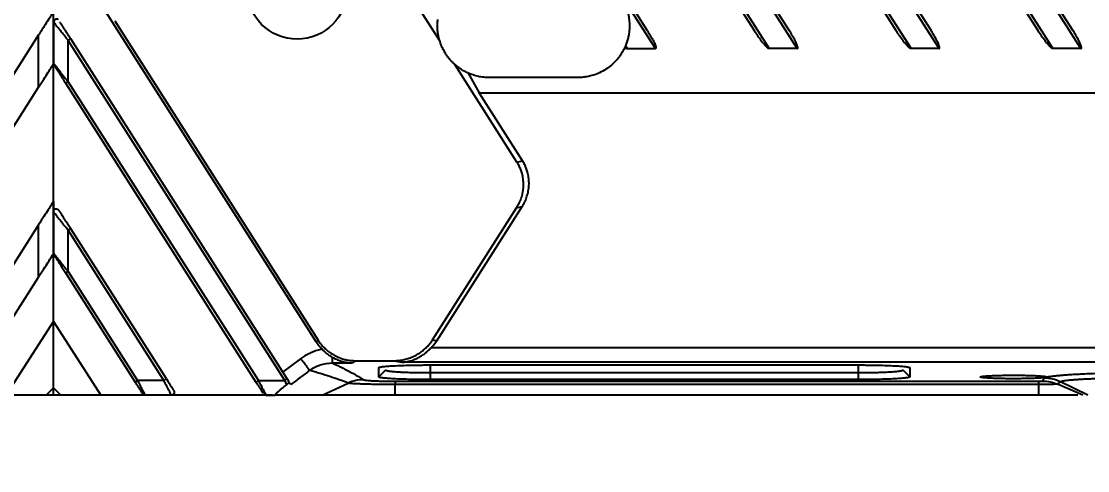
# Model space of a CAD drawing. Header units: millimetres. Extents: x 620 to 19791, y 2539 to 6969.
# Drawn here: x 8677.1 to 8749.3, y 3378.1 to 3408.5 of the extents above; entities that cross this region are included whole.
import ezdxf

# ---------------------------------------------------------------- set-up
doc = ezdxf.new("R2010")
doc.units = ezdxf.units.MM
doc.styles.get("Standard").update_dxf_attribs({"font": 'arial.ttf'})
doc.dimstyles.new('缩小5倍', dxfattribs={"dimtxt": 40, "dimasz": 20, "dimexe": 1, "dimexo": 0.2, "dimgap": 0, "dimtad": 1, "dimtoh": 1, "dimdec": 1, "dimzin": 9, "dimdsep": 46, "dimtxsty": 'Standard', "dimblk": '_FILLED', "dimcen": 0.2, "dimclrd": 256, "dimclre": 256, "dimclrt": 256, "dimadec": 1, "dimazin": 2, "dimtfac": 1, "dimtdec": 1, "dimtofl": 0, "dimtmove": 0, "dimatfit": 3, "dimldrblk": '_FILLED', "dimfxl": 1, "dimtolj": 1, "dimtzin": 0, "dimarcsym": 0})

# ---------------------------------------------------------------- blocks, each defined once
blk = doc.blocks.new('_FILLED')
at = {"color": 0, "linetype": 'ByBlock'}
blk.add_solid([(0, 0), (-1, 0.15), (-1, -0.15)], dxfattribs=at)
blk = doc.blocks.new('*D200')
at = {"lineweight": -2, "transparency": 16777216}
for p, q in [((8793.444, 3408.085), (8793.444, 3220.929)), ((8799.444, 3408.085), (8799.444, 3220.929)), ((8773.444, 3221.929), (8490.906, 3221.929)), ((8819.444, 3221.929), (8839.444, 3221.929))]:
    blk.add_line(p, q, dxfattribs=at)
at = {"layer": 'Defpoints', "color": 0, "transparency": 16777216}
for p in [(8793.444, 3408.285), (8799.444, 3408.285), (8799.444, 3221.929)]:
    blk.add_point(p, dxfattribs=at)
at = {"lineweight": -2, "transparency": 16777216, "xscale": 20, "yscale": 20, "zscale": 20}
blk.add_blockref('_FILLED', (8793.444, 3221.929), dxfattribs=at)
at = {"lineweight": -2, "transparency": 16777216, "xscale": 20, "yscale": 20, "zscale": 20, "rotation": 180}
blk.add_blockref('_FILLED', (8799.444, 3221.929), dxfattribs=at)
at = {"transparency": 16777216, "insert": (8622.175, 3247.822), "char_height": 40, "attachment_point": 5}
blk.add_mtext('\\A1;6mm [1/4"]', dxfattribs=at)
blk = doc.blocks.new('*D201')
at = {"lineweight": -2, "transparency": 16777216}
for p, q in [((8793.244, 3408.285), (8793.644, 3408.285)), ((8793.444, 3408.085), (8793.444, 3408.485)), ((8739.75, 3283.811), (8784.136, 3386.706)), ((8352.192, 3283.811), (8739.75, 3283.811))]:
    blk.add_line(p, q, dxfattribs=at)
at = {"layer": 'Defpoints', "color": 0, "transparency": 16777216}
for p in [(8793.444, 3408.285), (8792.057, 3405.071)]:
    blk.add_point(p, dxfattribs=at)
at = {"lineweight": -2, "transparency": 16777216, "xscale": 20, "yscale": 20, "zscale": 20, "rotation": 66.66636155327049}
blk.add_blockref('_FILLED', (8792.057, 3405.071), dxfattribs=at)
at = {"transparency": 16777216, "insert": (8545.971, 3309.705), "char_height": 40, "attachment_point": 5}
blk.add_mtext('\\A1;R3.5mm [R1/8"]', dxfattribs=at)
blk = doc.blocks.new('tgd')
at = {"color": 7, "linetype": 'Continuous', "lineweight": 25}
for p, q in [((18362.044, 4737.561), (18295.687, 4841.72)), ((18361.517, 4738.761), (18295.856, 4841.827)), ((18295.519, 4838.634), (18359.145, 4738.761)), ((18295.687, 4838.742), (18360.147, 4737.561)), ((18351.913, 4738.761), (18295.856, 4826.752)), ((18352.44, 4737.561), (18295.687, 4826.644)), ((18295.519, 4823.559), (18349.541, 4738.761)), ((18295.687, 4823.666), (18350.543, 4737.561)), ((18342.836, 4737.561), (18295.687, 4811.569)), ((18342.308, 4738.761), (18295.856, 4811.676)), ((18295.519, 4808.483), (18339.937, 4738.761)), ((18295.687, 4808.591), (18340.939, 4737.561)), ((18333.232, 4737.561), (18295.687, 4796.493)), ((18332.704, 4738.761), (18295.856, 4796.601)), ((18318.628, 4738.093), (18309.941, 4751.729)), ((18292.478, 4739.369), (18292.478, 4745.627)), ((18310.261, 4717.725), (18295.34, 4741.147)), ((18296.629, 4739.448), (18310.402, 4717.829)), ((18292.478, 4739.369), (18292.478, 4736.519)), ((18292.478, 4736.577), (18292.478, 4739.369)), ((18291.478, 4738.486), (18276.583, 4715.106)), ((18291.478, 4734.949), (18291.478, 4738.486)), ((18293.478, 4735.322), (18293.478, 4738.113)), ((18308.135, 4715.106), (18293.478, 4738.113)), ((18308.304, 4715.213), (18293.647, 4738.221)), ((18331.335, 4737.561), (18331.208, 4737.759)), ((18331.335, 4737.561), (18333.232, 4737.561)), ((18342.836, 4737.561), (18340.939, 4737.561)), ((18352.44, 4737.561), (18350.543, 4737.561)), ((18362.044, 4737.561), (18360.147, 4737.561)), ((18292.478, 4736.577), (18292.478, 4736.482)), ((18292.478, 4727.213), (18292.478, 4736.519)), ((18323.859, 4729.881), (18319.644, 4736.498)), ((18292.478, 4726.527), (18292.478, 4736.482)), ((18320.546, 4735.912), (18321.31, 4734.561)), ((18293.309, 4735.214), (18306.188, 4714.998)), ((18293.478, 4735.322), (18306.357, 4715.106)), ((18327.978, 4735.606), (18321.978, 4735.606)), ((18278.836, 4715.106), (18291.478, 4734.949)), ((18324.234, 4729.97), (18321.31, 4734.561)), ((18321.31, 4734.561), (18395.241, 4734.561)), ((18323.859, 4729.881), (18324.234, 4729.97)), ((18292.478, 4727.213), (18292.478, 4723.677)), ((18292.478, 4723.735), (18292.478, 4726.527)), ((18318.14, 4717.851), (18323.832, 4726.787)), ((18318.424, 4717.799), (18324.207, 4726.876)), ((18323.832, 4726.787), (18324.207, 4726.876)), ((18291.478, 4725.644), (18284.765, 4715.106)), ((18291.478, 4722.107), (18291.478, 4725.644)), ((18293.478, 4722.48), (18293.478, 4725.271)), ((18299.954, 4715.106), (18293.478, 4725.271)), ((18300.123, 4715.213), (18293.647, 4725.379)), ((18292.478, 4723.735), (18292.478, 4723.642)), ((18292.478, 4719.106), (18292.478, 4723.677)), ((18292.478, 4719.106), (18292.478, 4723.642)), ((18287.017, 4715.106), (18291.478, 4722.107)), ((18293.309, 4722.372), (18298.007, 4714.998)), ((18293.478, 4722.48), (18298.176, 4715.106)), ((18289.278, 4714.106), (18292.478, 4719.106)), ((18292.478, 4714.606), (18292.478, 4719.106)), ((18292.478, 4719.106), (18295.678, 4714.106)), ((18310.402, 4717.829), (18310.261, 4717.725)), ((18318.14, 4717.851), (18318.424, 4717.799)), ((18318.065, 4717.341), (18416.891, 4717.341)), ((18308.016, 4715.666), (18309.23, 4716.583)), ((18311.347, 4716.691), (18311.347, 4716.29)), ((18311.347, 4716.29), (18312.723, 4716.29)), ((18312.93, 4716.445), (18312.723, 4716.29)), ((18312.93, 4716.445), (18315.52, 4716.445)), ((18315.52, 4716.445), (18316.074, 4716.343)), ((18418.882, 4716.343), (18316.074, 4716.343)), ((18314.504, 4715.346), (18314.504, 4715.974)), ((18314.504, 4715.346), (18314.978, 4715.819)), ((18317.978, 4716.157), (18346.978, 4716.157)), ((18317.978, 4715.637), (18317.978, 4715.163)), ((18317.978, 4715.637), (18346.978, 4715.637)), ((18346.978, 4715.163), (18346.978, 4715.637)), ((18349.978, 4715.819), (18350.452, 4715.346)), ((18350.452, 4715.974), (18350.452, 4715.346)), ((18299.954, 4715.106), (18298.176, 4715.106)), ((18306.357, 4715.106), (18308.135, 4715.106)), ((18310.668, 4714.105), (18312.44, 4714.93)), ((18315.619, 4715.056), (18359.185, 4715.056)), ((18315.619, 4714.106), (18315.619, 4714.831)), ((18359.185, 4714.831), (18315.619, 4714.831)), ((18346.978, 4715.163), (18317.978, 4715.163)), ((18359.185, 4714.106), (18359.185, 4714.831)), ((18362.174, 4714.106), (18360.453, 4714.86)), ((18362.497, 4714.106), (18360.653, 4715.01)), ((18291.978, 4714.106), (18289.278, 4714.106)), ((18291.978, 4714.106), (18292.478, 4714.606)), ((18292.978, 4714.106), (18291.978, 4714.106)), ((18292.478, 4714.106), (18292.478, 4714.606)), ((18292.478, 4714.606), (18292.978, 4714.106)), ((18295.678, 4714.106), (18292.978, 4714.106)), ((18298.685, 4714.106), (18295.678, 4714.106)), ((18300.464, 4714.106), (18298.685, 4714.106)), ((18306.867, 4714.106), (18300.464, 4714.106)), ((18307.303, 4714.106), (18306.867, 4714.106)), ((18306.867, 4714.106), (18307.478, 4714.106)), ((18359.185, 4714.106), (18315.619, 4714.106))]:
    blk.add_line(p, q, dxfattribs=at)
at = {"color": 8, "linetype": 'Continuous', "lineweight": 25}
for p, q in [((18317.978, 4716.157), (18317.978, 4715.637)), ((18346.978, 4715.637), (18346.978, 4716.157))]:
    blk.add_line(p, q, dxfattribs=at)
at = {"color": 7, "linetype": 'Continuous', "lineweight": 25, "flags": 128}
blk.add_lwpolyline([(18306.188, 4714.998), (18306.192, 4715), (18306.201, 4715.006), (18306.217, 4715.016), (18306.238, 4715.03), (18306.263, 4715.046), (18306.292, 4715.065), (18306.324, 4715.085), (18306.357, 4715.106)], dxfattribs=at)
at = {"color": 7, "linetype": 'Continuous', "lineweight": 25}
blk.add_circle((18308.978, 4741.606), 3.4, dxfattribs=at)
for points, knots in [([(18328.122, 4742.603), (18328.178, 4742.6), (18328.288, 4742.594), (18328.453, 4742.575), (18328.617, 4742.548), (18328.779, 4742.514), (18329.024, 4742.45), (18329.346, 4742.337), (18329.729, 4742.146), (18330.086, 4741.911), (18330.513, 4741.546), (18330.958, 4741.004), (18331.261, 4740.372), (18331.411, 4739.831), (18331.474, 4739.408), (18331.485, 4738.98), (18331.448, 4738.604), (18331.384, 4738.283), (18331.309, 4738.016), (18331.242, 4737.845), (18331.208, 4737.759)], [0, 0, 0, 0, 0.024697, 0.049317, 0.073915, 0.098547, 0.123269, 0.186668, 0.250144, 0.313543, 0.377019, 0.50001, 0.623, 0.6864, 0.749876, 0.813275, 0.876751, 0.91786, 0.958857, 1, 1, 1, 1]), ([(18292.478, 4740.055), (18292.475, 4740.05), (18292.468, 4740.04), (18292.416, 4739.958), (18292.335, 4739.83), (18292.172, 4739.575), (18291.883, 4739.121), (18291.624, 4738.715), (18291.478, 4738.486)], [0, 0, 0, 0, 0.07756, 0.161491, 0.258163, 0.371519, 0.644888, 1, 1, 1, 1]), ([(18292.815, 4739.515), (18292.801, 4739.526), (18292.771, 4739.55), (18292.715, 4739.567), (18292.654, 4739.563), (18292.595, 4739.536), (18292.549, 4739.489), (18292.52, 4739.431), (18292.508, 4739.371), (18292.511, 4739.332), (18292.512, 4739.313)], [0, 0, 0, 0, 0.113498, 0.239843, 0.375609, 0.515078, 0.651642, 0.779721, 0.896108, 1, 1, 1, 1]), ([(18318.628, 4738.093), (18318.616, 4738.133), (18318.592, 4738.213), (18318.563, 4738.331), (18318.537, 4738.446), (18318.516, 4738.561), (18318.499, 4738.673), (18318.486, 4738.784), (18318.476, 4738.913), (18318.471, 4739.061), (18318.475, 4739.219), (18318.486, 4739.375), (18318.497, 4739.473), (18318.503, 4739.526)], [0, 0, 0, 0, 0.066871, 0.134848, 0.204113, 0.274835, 0.347175, 0.421284, 0.497299, 0.617084, 0.746878, 0.865097, 1, 1, 1, 1]), ([(18292.514, 4739.323), (18292.506, 4739.334), (18292.483, 4739.363), (18292.48, 4739.367), (18292.478, 4739.369)], [0, 0, 0, 0, 0.360412, 1, 1, 1, 1]), ([(18293.647, 4738.221), (18293.623, 4738.259), (18293.568, 4738.344), (18293.464, 4738.508), (18293.343, 4738.697), (18293.215, 4738.898), (18293.103, 4739.074), (18293.019, 4739.206), (18292.96, 4739.298), (18292.934, 4739.34), (18292.921, 4739.36)], [0, 0, 0, 0, 0.091784, 0.208092, 0.39655, 0.55551, 0.713249, 0.854262, 0.929527, 1, 1, 1, 1]), ([(18332.704, 4738.761), (18332.766, 4738.661), (18332.884, 4738.474), (18333.036, 4738.202), (18333.145, 4737.984), (18333.211, 4737.83), (18333.243, 4737.738), (18333.26, 4737.677), (18333.268, 4737.633), (18333.27, 4737.603), (18333.259, 4737.575), (18333.241, 4737.566), (18333.232, 4737.561)], [0, 0, 0, 0, 0.258977, 0.489349, 0.691586, 0.797669, 0.859903, 0.909228, 0.938185, 0.957384, 0.976972, 1, 1, 1, 1]), ([(18340.939, 4737.561), (18340.929, 4737.561), (18340.908, 4737.563), (18340.878, 4737.574), (18340.85, 4737.591), (18340.819, 4737.62), (18340.775, 4737.666), (18340.717, 4737.726), (18340.632, 4737.81), (18340.526, 4737.933), (18340.361, 4738.145), (18340.158, 4738.423), (18340.01, 4738.65), (18339.937, 4738.761)], [0, 0, 0, 0, 0.018945, 0.038329, 0.0591, 0.081785, 0.118769, 0.178836, 0.238803, 0.346775, 0.486397, 0.748249, 1, 1, 1, 1]), ([(18342.836, 4737.561), (18342.844, 4737.565), (18342.858, 4737.573), (18342.872, 4737.593), (18342.873, 4737.618), (18342.869, 4737.653), (18342.858, 4737.701), (18342.827, 4737.802), (18342.745, 4737.998), (18342.62, 4738.237), (18342.466, 4738.509), (18342.366, 4738.668), (18342.308, 4738.761)], [0, 0, 0, 0, 0.019676, 0.036058, 0.051366, 0.073864, 0.114112, 0.160554, 0.308553, 0.584137, 0.758673, 1, 1, 1, 1]), ([(18350.543, 4737.561), (18350.533, 4737.561), (18350.512, 4737.563), (18350.483, 4737.574), (18350.454, 4737.591), (18350.423, 4737.62), (18350.38, 4737.666), (18350.322, 4737.726), (18350.236, 4737.81), (18350.13, 4737.933), (18349.965, 4738.145), (18349.762, 4738.423), (18349.614, 4738.65), (18349.541, 4738.761)], [0, 0, 0, 0, 0.018945, 0.038329, 0.0591, 0.081785, 0.118769, 0.178836, 0.238803, 0.346775, 0.486398, 0.748249, 1, 1, 1, 1]), ([(18352.44, 4737.561), (18352.448, 4737.565), (18352.463, 4737.573), (18352.476, 4737.593), (18352.477, 4737.618), (18352.473, 4737.653), (18352.462, 4737.701), (18352.431, 4737.802), (18352.349, 4737.998), (18352.225, 4738.237), (18352.07, 4738.509), (18351.97, 4738.668), (18351.913, 4738.761)], [0, 0, 0, 0, 0.019676, 0.036058, 0.051366, 0.073864, 0.114112, 0.160554, 0.308553, 0.584137, 0.758673, 1, 1, 1, 1]), ([(18360.147, 4737.561), (18360.137, 4737.561), (18360.116, 4737.563), (18360.087, 4737.574), (18360.058, 4737.591), (18360.027, 4737.62), (18359.984, 4737.666), (18359.926, 4737.726), (18359.84, 4737.81), (18359.734, 4737.933), (18359.569, 4738.145), (18359.366, 4738.423), (18359.218, 4738.65), (18359.145, 4738.761)], [0, 0, 0, 0, 0.018945, 0.038329, 0.0591, 0.081785, 0.118769, 0.178836, 0.238803, 0.346775, 0.486398, 0.748249, 1, 1, 1, 1]), ([(18362.044, 4737.561), (18362.052, 4737.565), (18362.067, 4737.573), (18362.08, 4737.593), (18362.081, 4737.618), (18362.077, 4737.653), (18362.066, 4737.701), (18362.035, 4737.802), (18361.953, 4737.998), (18361.829, 4738.237), (18361.674, 4738.509), (18361.574, 4738.668), (18361.517, 4738.761)], [0, 0, 0, 0, 0.019676, 0.036058, 0.051366, 0.073864, 0.114112, 0.160554, 0.308553, 0.584137, 0.758673, 1, 1, 1, 1]), ([(18293.478, 4738.113), (18293.527, 4738.145), (18293.578, 4738.177), (18293.637, 4738.215), (18293.647, 4738.221), (18293.647, 4738.221)], [0, 0, 0, 0, 0.5, 0.5, 1, 1, 1, 1]), ([(18319.644, 4736.498), (18319.597, 4736.541), (18319.503, 4736.628), (18319.372, 4736.767), (18319.248, 4736.913), (18319.132, 4737.065), (18319.001, 4737.259), (18318.863, 4737.5), (18318.728, 4737.789), (18318.661, 4737.991), (18318.628, 4738.093)], [0, 0, 0, 0, 0.1002664, 0.2001041, 0.2998137, 0.3996969, 0.5000539, 0.6668727, 0.8330553, 1, 1, 1, 1]), ([(18331.169, 4737.667), (18331.144, 4737.613), (18331.093, 4737.506), (18331.009, 4737.351), (18330.919, 4737.202), (18330.823, 4737.058), (18330.72, 4736.921), (18330.546, 4736.713), (18330.276, 4736.448), (18329.887, 4736.16), (18329.465, 4735.922), (18329.059, 4735.763), (18328.681, 4735.668), (18328.334, 4735.615), (18328.098, 4735.609), (18327.978, 4735.606)], [0, 0, 0, 0, 0.044819, 0.088986, 0.132601, 0.175772, 0.218606, 0.261217, 0.37899, 0.500399, 0.621763, 0.739274, 0.824536, 0.911143, 1, 1, 1, 1]), ([(18331.208, 4737.759), (18331.201, 4737.742), (18331.188, 4737.71), (18331.175, 4737.681), (18331.169, 4737.667)], [0, 0, 0, 0, 0.549486, 1, 1, 1, 1]), ([(18331.169, 4737.667), (18331.181, 4737.655), (18331.201, 4737.636), (18331.226, 4737.613), (18331.252, 4737.59), (18331.287, 4737.567), (18331.319, 4737.563), (18331.335, 4737.561)], [0, 0, 0, 0, 0.259861, 0.403083, 0.515498, 0.776513, 1, 1, 1, 1]), ([(18291.478, 4734.949), (18291.596, 4735.135), (18291.815, 4735.481), (18292.116, 4735.954), (18292.328, 4736.276), (18292.429, 4736.455), (18292.471, 4736.512), (18292.476, 4736.517), (18292.478, 4736.519)], [0, 0, 0, 0, 0.286641, 0.534247, 0.75949, 0.869906, 0.932849, 1, 1, 1, 1]), ([(18292.478, 4736.577), (18292.478, 4736.577), (18292.479, 4736.576), (18292.486, 4736.567), (18292.498, 4736.552), (18292.514, 4736.532), (18292.547, 4736.491), (18292.611, 4736.41), (18292.722, 4736.271), (18292.865, 4736.091), (18293.032, 4735.882), (18293.239, 4735.62), (18293.389, 4735.432), (18293.478, 4735.322)], [0, 0, 0, 0, 0.032526, 0.065417, 0.0989, 0.133188, 0.168481, 0.267866, 0.380644, 0.50535, 0.652148, 0.794989, 1, 1, 1, 1]), ([(18292.5, 4736.486), (18292.503, 4736.481), (18292.509, 4736.47), (18292.532, 4736.434), (18292.578, 4736.362), (18292.654, 4736.243), (18292.749, 4736.094), (18292.86, 4735.919), (18292.992, 4735.713), (18293.117, 4735.516), (18293.226, 4735.345), (18293.284, 4735.254), (18293.309, 4735.214)], [0, 0, 0, 0, 0.047236, 0.101506, 0.199146, 0.303213, 0.408483, 0.538646, 0.668886, 0.82482, 0.922289, 1, 1, 1, 1]), ([(18320.546, 4735.912), (18320.495, 4735.936), (18320.398, 4735.98), (18320.254, 4736.057), (18320.109, 4736.142), (18319.959, 4736.243), (18319.802, 4736.361), (18319.696, 4736.453), (18319.644, 4736.498)], [0, 0, 0, 0, 0.182504, 0.34954, 0.501488, 0.674858, 0.840615, 1, 1, 1, 1]), ([(18321.978, 4735.606), (18321.916, 4735.607), (18321.792, 4735.608), (18321.608, 4735.623), (18321.425, 4735.647), (18321.245, 4735.681), (18321.067, 4735.724), (18320.891, 4735.777), (18320.716, 4735.839), (18320.603, 4735.888), (18320.546, 4735.912)], [0, 0, 0, 0, 0.126131, 0.251221, 0.375624, 0.499702, 0.623817, 0.748333, 0.87361, 1, 1, 1, 1]), ([(18293.478, 4735.322), (18293.438, 4735.296), (18293.392, 4735.267), (18293.326, 4735.225), (18293.309, 4735.214), (18293.309, 4735.214)], [0, 0, 0, 0, 0.5, 0.5, 1, 1, 1, 1]), ([(18323.832, 4726.787), (18323.865, 4726.84), (18323.93, 4726.946), (18324.015, 4727.11), (18324.089, 4727.276), (18324.153, 4727.446), (18324.205, 4727.618), (18324.246, 4727.793), (18324.276, 4727.971), (18324.295, 4728.151), (18324.306, 4728.404), (18324.289, 4728.727), (18324.222, 4729.074), (18324.123, 4729.374), (18324.008, 4729.634), (18323.909, 4729.798), (18323.859, 4729.881)], [0, 0, 0, 0, 0.05735, 0.113786, 0.169511, 0.224733, 0.279668, 0.334535, 0.389555, 0.444944, 0.500917, 0.622068, 0.739873, 0.824884, 0.911299, 1, 1, 1, 1]), ([(18324.207, 4726.876), (18324.238, 4726.927), (18324.3, 4727.028), (18324.381, 4727.184), (18324.451, 4727.339), (18324.511, 4727.494), (18324.585, 4727.722), (18324.653, 4728.031), (18324.675, 4728.304), (18324.677, 4728.575), (18324.658, 4728.842), (18324.588, 4729.181), (18324.491, 4729.473), (18324.379, 4729.727), (18324.283, 4729.888), (18324.234, 4729.97)], [0, 0, 0, 0, 0.055047, 0.108676, 0.1609, 0.211732, 0.261187, 0.380805, 0.50091, 0.511516, 0.63026, 0.745367, 0.828013, 0.912856, 1, 1, 1, 1]), ([(18292.478, 4727.213), (18292.476, 4727.211), (18292.471, 4727.206), (18292.429, 4727.149), (18292.328, 4726.97), (18292.116, 4726.648), (18291.815, 4726.175), (18291.596, 4725.829), (18291.478, 4725.644)], [0, 0, 0, 0, 0.067143, 0.130097, 0.240509, 0.465752, 0.713364, 1, 1, 1, 1]), ([(18292.478, 4726.527), (18292.478, 4726.559), (18292.486, 4726.597), (18292.532, 4726.671), (18292.572, 4726.704), (18292.667, 4726.733), (18292.719, 4726.728), (18292.799, 4726.693), (18292.827, 4726.665), (18292.845, 4726.638)], [0, 0, 0, 0, 0.25, 0.25, 0.5, 0.5, 0.75, 0.75, 1, 1, 1, 1]), ([(18293.478, 4725.271), (18293.445, 4725.312), (18293.383, 4725.391), (18293.294, 4725.502), (18293.215, 4725.601), (18293.145, 4725.688), (18293.085, 4725.764), (18292.988, 4725.887), (18292.862, 4726.045), (18292.719, 4726.224), (18292.609, 4726.362), (18292.54, 4726.45), (18292.501, 4726.498), (18292.482, 4726.523), (18292.479, 4726.526), (18292.478, 4726.527)], [0, 0, 0, 0, 0.075863, 0.144748, 0.206658, 0.261596, 0.309565, 0.350571, 0.497667, 0.622606, 0.734593, 0.833402, 0.89095, 0.946161, 1, 1, 1, 1]), ([(18293.647, 4725.379), (18293.623, 4725.417), (18293.568, 4725.503), (18293.464, 4725.666), (18293.343, 4725.855), (18293.215, 4726.056), (18293.103, 4726.232), (18293.003, 4726.389), (18292.932, 4726.501), (18292.891, 4726.565), (18292.865, 4726.606), (18292.849, 4726.631), (18292.846, 4726.636), (18292.845, 4726.638)], [0, 0, 0, 0, 0.073379, 0.166317, 0.31685, 0.443714, 0.569603, 0.682086, 0.79821, 0.857293, 0.883075, 0.958824, 1, 1, 1, 1]), ([(18293.647, 4725.379), (18293.647, 4725.379), (18293.637, 4725.373), (18293.578, 4725.335), (18293.527, 4725.303), (18293.478, 4725.271)], [0, 0, 0, 0, 0.5, 0.5, 1, 1, 1, 1]), ([(18291.478, 4722.107), (18291.596, 4722.293), (18291.815, 4722.639), (18292.116, 4723.112), (18292.328, 4723.434), (18292.429, 4723.613), (18292.471, 4723.67), (18292.476, 4723.675), (18292.478, 4723.677)], [0, 0, 0, 0, 0.286637, 0.534245, 0.759489, 0.869905, 0.932849, 1, 1, 1, 1]), ([(18292.478, 4723.735), (18292.478, 4723.735), (18292.479, 4723.734), (18292.486, 4723.725), (18292.498, 4723.71), (18292.514, 4723.69), (18292.547, 4723.649), (18292.611, 4723.568), (18292.722, 4723.429), (18292.865, 4723.249), (18293.032, 4723.04), (18293.239, 4722.778), (18293.389, 4722.59), (18293.478, 4722.48)], [0, 0, 0, 0, 0.032526, 0.065417, 0.0989, 0.133188, 0.168481, 0.267866, 0.380644, 0.50535, 0.652148, 0.794989, 1, 1, 1, 1]), ([(18292.499, 4723.645), (18292.502, 4723.64), (18292.509, 4723.629), (18292.532, 4723.592), (18292.578, 4723.521), (18292.653, 4723.402), (18292.748, 4723.253), (18292.859, 4723.079), (18292.991, 4722.872), (18293.116, 4722.675), (18293.226, 4722.504), (18293.284, 4722.413), (18293.309, 4722.372)], [0, 0, 0, 0, 0.048093, 0.101014, 0.198434, 0.302298, 0.407371, 0.537427, 0.66787, 0.824205, 0.922051, 1, 1, 1, 1]), ([(18293.478, 4722.48), (18293.438, 4722.454), (18293.392, 4722.425), (18293.326, 4722.383), (18293.309, 4722.372), (18293.309, 4722.372)], [0, 0, 0, 0, 0.5, 0.5, 1, 1, 1, 1]), ([(18310.663, 4717.222), (18310.626, 4717.261), (18310.551, 4717.338), (18310.448, 4717.462), (18310.35, 4717.59), (18310.291, 4717.68), (18310.261, 4717.725)], [0, 0, 0, 0, 0.250372, 0.500009, 0.749641, 1, 1, 1, 1]), ([(18310.402, 4717.829), (18310.433, 4717.782), (18310.495, 4717.689), (18310.596, 4717.556), (18310.704, 4717.429), (18310.818, 4717.31), (18310.939, 4717.197), (18311.066, 4717.091), (18311.2, 4716.991), (18311.341, 4716.899), (18311.526, 4716.791), (18311.758, 4716.678), (18312.04, 4716.573), (18312.33, 4716.499), (18312.628, 4716.453), (18312.829, 4716.448), (18312.93, 4716.445)], [0, 0, 0, 0, 0.056143, 0.111718, 0.166898, 0.221857, 0.276775, 0.33183, 0.387197, 0.443052, 0.499563, 0.600815, 0.70046, 0.799517, 0.899022, 1, 1, 1, 1]), ([(18315.52, 4716.445), (18315.579, 4716.446), (18315.697, 4716.447), (18315.873, 4716.462), (18316.046, 4716.485), (18316.216, 4716.518), (18316.384, 4716.561), (18316.55, 4716.613), (18316.713, 4716.674), (18316.874, 4716.744), (18317.071, 4716.844), (18317.298, 4716.981), (18317.544, 4717.165), (18317.767, 4717.372), (18317.969, 4717.599), (18318.083, 4717.767), (18318.14, 4717.851)], [0, 0, 0, 0, 0.057364, 0.114084, 0.170327, 0.226264, 0.282072, 0.337925, 0.394, 0.450471, 0.507507, 0.6081, 0.706617, 0.804074, 0.901518, 1, 1, 1, 1]), ([(18318.065, 4717.341), (18318.098, 4717.377), (18318.165, 4717.449), (18318.258, 4717.562), (18318.345, 4717.678), (18318.398, 4717.759), (18318.424, 4717.799)], [0, 0, 0, 0, 0.2536531, 0.5048461, 0.7536159, 1, 1, 1, 1]), ([(18310.663, 4717.222), (18310.603, 4717.209), (18310.483, 4717.184), (18310.308, 4717.134), (18310.137, 4717.077), (18309.971, 4717.012), (18309.811, 4716.939), (18309.656, 4716.859), (18309.508, 4716.773), (18309.366, 4716.682), (18309.275, 4716.616), (18309.23, 4716.583)], [0, 0, 0, 0, 0.116703, 0.232009, 0.345917, 0.458428, 0.569541, 0.679252, 0.787567, 0.894491, 1, 1, 1, 1]), ([(18311.347, 4716.691), (18311.297, 4716.721), (18311.199, 4716.78), (18311.056, 4716.879), (18310.919, 4716.987), (18310.787, 4717.101), (18310.704, 4717.182), (18310.663, 4717.222)], [0, 0, 0, 0, 0.206303, 0.410066, 0.61098, 0.808113, 1, 1, 1, 1]), ([(18316.074, 4716.343), (18316.124, 4716.345), (18316.219, 4716.35), (18316.356, 4716.369), (18316.479, 4716.391), (18316.588, 4716.417), (18316.746, 4716.462), (18316.943, 4716.534), (18317.182, 4716.649), (18317.404, 4716.781), (18317.606, 4716.924), (18317.78, 4717.067), (18317.928, 4717.203), (18318.02, 4717.296), (18318.065, 4717.341)], [0, 0, 0, 0, 0.071701, 0.136956, 0.195766, 0.248132, 0.294057, 0.425057, 0.534613, 0.647549, 0.757777, 0.843454, 0.924049, 1, 1, 1, 1]), ([(18309.83, 4715.791), (18309.828, 4715.794), (18309.822, 4715.801), (18309.805, 4715.822), (18309.78, 4715.855), (18309.742, 4715.904), (18309.691, 4715.972), (18309.594, 4716.1), (18309.456, 4716.283), (18309.315, 4716.471), (18309.248, 4716.559), (18309.23, 4716.583)], [0, 0, 0, 0, 0.056365, 0.123193, 0.200682, 0.289076, 0.388554, 0.499078, 0.770493, 0.937622, 1, 1, 1, 1]), ([(18309.831, 4715.79), (18310.047, 4715.952), (18310.29, 4716.079), (18310.805, 4716.248), (18311.076, 4716.291), (18311.347, 4716.29)], [0, 0, 0, 0, 0.5, 0.5, 1, 1, 1, 1]), ([(18311.347, 4716.691), (18311.384, 4716.67), (18311.461, 4716.627), (18311.58, 4716.567), (18311.707, 4716.511), (18311.842, 4716.459), (18312.036, 4716.394), (18312.33, 4716.32), (18312.578, 4716.301), (18312.723, 4716.29)], [0, 0, 0, 0, 0.084262, 0.173181, 0.266811, 0.365196, 0.468375, 0.691194, 1, 1, 1, 1]), ([(18311.347, 4716.29), (18311.45, 4716.242), (18311.656, 4716.146), (18311.951, 4716.003), (18312.233, 4715.862), (18312.544, 4715.702), (18312.87, 4715.526), (18313.197, 4715.339), (18313.386, 4715.218), (18313.477, 4715.161)], [0, 0, 0, 0, 0.128858, 0.255663, 0.380416, 0.503118, 0.681216, 0.846841, 1, 1, 1, 1]), ([(18309.83, 4715.792), (18309.618, 4715.632), (18309.192, 4715.311), (18308.766, 4714.988), (18308.551, 4714.825)], [0, 0, 0, 0, 0.495622, 1, 1, 1, 1]), ([(18312.44, 4714.93), (18312.385, 4714.951), (18312.257, 4715), (18312.028, 4715.083), (18311.742, 4715.184), (18311.457, 4715.281), (18311.054, 4715.415), (18310.534, 4715.583), (18310.065, 4715.722), (18309.83, 4715.792)], [0, 0, 0, 0, 0.070655, 0.165678, 0.285641, 0.417222, 0.499934, 0.748277, 1, 1, 1, 1]), ([(18314.504, 4715.974), (18314.505, 4715.978), (18314.507, 4715.984), (18314.523, 4715.994), (18314.55, 4716.004), (18314.587, 4716.014), (18314.635, 4716.024), (18314.693, 4716.034), (18314.821, 4716.051), (18315.065, 4716.076), (18315.504, 4716.104), (18316.041, 4716.127), (18316.552, 4716.141), (18316.983, 4716.149), (18317.31, 4716.153), (18317.642, 4716.156), (18317.866, 4716.156), (18317.978, 4716.157)], [0, 0, 0, 0, 0.035358, 0.070497, 0.105527, 0.140556, 0.175695, 0.211051, 0.246733, 0.374241, 0.500007, 0.625685, 0.753274, 0.815426, 0.876875, 0.938204, 1, 1, 1, 1]), ([(18314.978, 4715.819), (18314.979, 4715.816), (18314.981, 4715.809), (18314.997, 4715.798), (18315.021, 4715.787), (18315.071, 4715.772), (18315.149, 4715.755), (18315.27, 4715.737), (18315.403, 4715.723), (18315.576, 4715.709), (18315.779, 4715.693), (18316.069, 4715.676), (18316.468, 4715.662), (18316.885, 4715.647), (18317.233, 4715.639), (18317.484, 4715.637), (18317.734, 4715.636), (18317.897, 4715.637), (18317.978, 4715.637)], [0, 0, 0, 0, 0.035999, 0.072455, 0.109378, 0.146773, 0.230252, 0.280754, 0.345292, 0.409719, 0.477183, 0.548452, 0.664975, 0.785095, 0.840171, 0.896586, 0.948313, 1, 1, 1, 1]), ([(18346.978, 4716.157), (18347.042, 4716.156), (18347.17, 4716.156), (18347.361, 4716.155), (18347.551, 4716.154), (18347.739, 4716.152), (18347.925, 4716.15), (18348.109, 4716.147), (18348.446, 4716.14), (18348.915, 4716.127), (18349.451, 4716.104), (18349.89, 4716.076), (18350.157, 4716.049), (18350.311, 4716.026), (18350.392, 4716.009), (18350.443, 4715.992), (18350.449, 4715.98), (18350.452, 4715.974)], [0, 0, 0, 0, 0.035366, 0.070511, 0.105545, 0.140577, 0.175717, 0.211074, 0.246755, 0.374228, 0.499996, 0.625662, 0.753272, 0.815458, 0.876918, 0.938235, 1, 1, 1, 1]), ([(18346.978, 4715.637), (18347.021, 4715.637), (18347.144, 4715.637), (18347.337, 4715.636), (18347.543, 4715.637), (18347.804, 4715.64), (18348.127, 4715.649), (18348.564, 4715.665), (18348.926, 4715.678), (18349.201, 4715.695), (18349.414, 4715.712), (18349.586, 4715.726), (18349.72, 4715.742), (18349.833, 4715.76), (18349.923, 4715.781), (18349.971, 4715.802), (18349.976, 4715.814), (18349.978, 4715.819)], [0, 0, 0, 0, 0.027422, 0.078339, 0.122787, 0.160509, 0.248307, 0.339754, 0.470465, 0.53047, 0.58788, 0.684362, 0.731963, 0.781703, 0.877339, 0.950087, 1, 1, 1, 1]), ([(18359.729, 4715.344), (18359.754, 4715.349), (18359.804, 4715.358), (18359.89, 4715.373), (18359.985, 4715.387), (18360.088, 4715.401), (18360.2, 4715.415), (18360.321, 4715.429), (18360.45, 4715.442), (18360.588, 4715.455), (18360.735, 4715.468), (18360.969, 4715.487), (18361.308, 4715.511), (18361.783, 4715.539), (18362.303, 4715.565), (18362.867, 4715.588), (18363.472, 4715.608), (18364.108, 4715.625), (18364.765, 4715.639), (18365.427, 4715.65), (18366.096, 4715.659), (18366.785, 4715.663), (18367.509, 4715.664), (18368.266, 4715.662), (18369.021, 4715.656), (18369.738, 4715.648), (18370.41, 4715.636), (18371.048, 4715.62), (18371.669, 4715.602), (18372.455, 4715.573), (18373.17, 4715.541), (18373.768, 4715.504), (18374.295, 4715.464), (18374.728, 4715.42), (18375.06, 4715.373), (18375.224, 4715.341), (18375.321, 4715.314), (18375.377, 4715.29), (18375.392, 4715.274), (18375.4, 4715.266)], [0, 0, 0, 0, 0.01287, 0.025647, 0.038346, 0.05098, 0.063564, 0.076115, 0.088646, 0.101172, 0.11371, 0.126274, 0.157703, 0.188933, 0.220406, 0.251717, 0.282921, 0.314931, 0.345821, 0.37648, 0.406536, 0.43606, 0.467842, 0.501769, 0.535911, 0.568029, 0.598459, 0.629182, 0.660396, 0.692874, 0.755145, 0.784422, 0.814285, 0.876914, 0.908698, 0.939345, 0.95926, 0.979454, 1, 1, 1, 1]), ([(18298.007, 4714.998), (18298.007, 4714.998), (18298.023, 4715.009), (18298.089, 4715.051), (18298.136, 4715.08), (18298.176, 4715.106)], [0, 0, 0, 0, 0.5, 0.5, 1, 1, 1, 1]), ([(18298.007, 4714.998), (18298.025, 4714.97), (18298.064, 4714.91), (18298.137, 4714.794), (18298.214, 4714.673), (18298.305, 4714.531), (18298.384, 4714.407), (18298.449, 4714.305), (18298.475, 4714.264), (18298.486, 4714.247)], [0, 0, 0, 0, 0.090999, 0.198333, 0.379255, 0.495579, 0.710073, 0.872566, 1, 1, 1, 1]), ([(18299.954, 4715.106), (18299.999, 4715.134), (18300.048, 4715.165), (18300.11, 4715.205), (18300.123, 4715.213), (18300.123, 4715.213)], [0, 0, 0, 0, 0.5, 0.5, 1, 1, 1, 1]), ([(18300.464, 4714.106), (18300.464, 4714.106), (18300.463, 4714.108), (18300.458, 4714.117), (18300.45, 4714.133), (18300.439, 4714.155), (18300.419, 4714.195), (18300.38, 4714.271), (18300.317, 4714.393), (18300.239, 4714.545), (18300.157, 4714.709), (18300.059, 4714.898), (18299.993, 4715.029), (18299.954, 4715.106)], [0, 0, 0, 0, 0.04732, 0.094848, 0.142655, 0.190814, 0.239396, 0.356488, 0.482454, 0.602276, 0.736363, 0.846018, 1, 1, 1, 1]), ([(18300.123, 4715.213), (18300.247, 4715.018), (18300.373, 4714.821), (18300.518, 4714.592), (18300.56, 4714.528), (18300.617, 4714.438), (18300.633, 4714.413), (18300.633, 4714.413)], [0, 0, 0, 0, 0.5, 0.5, 0.75, 0.75, 1, 1, 1, 1]), ([(18306.188, 4714.998), (18306.206, 4714.97), (18306.245, 4714.91), (18306.318, 4714.794), (18306.395, 4714.673), (18306.486, 4714.531), (18306.565, 4714.407), (18306.63, 4714.305), (18306.656, 4714.264), (18306.667, 4714.247)], [0, 0, 0, 0, 0.091004, 0.19834, 0.379266, 0.495576, 0.710081, 0.872537, 1, 1, 1, 1]), ([(18308.273, 4714.836), (18308.238, 4714.808), (18308.169, 4714.751), (18308.069, 4714.669), (18307.974, 4714.59), (18307.862, 4714.495), (18307.74, 4714.389), (18307.624, 4714.284), (18307.54, 4714.202), (18307.488, 4714.146), (18307.464, 4714.112), (18307.473, 4714.108), (18307.477, 4714.106)], [0, 0, 0, 0, 0.086938, 0.171387, 0.253711, 0.334317, 0.473798, 0.602436, 0.712676, 0.815733, 0.907621, 1, 1, 1, 1]), ([(18308.304, 4715.213), (18308.304, 4715.213), (18308.286, 4715.202), (18308.223, 4715.162), (18308.18, 4715.134), (18308.135, 4715.106)], [0, 0, 0, 0, 0.5, 0.5, 1, 1, 1, 1]), ([(18308.416, 4714.94), (18308.408, 4714.935), (18308.391, 4714.925), (18308.358, 4714.902), (18308.318, 4714.872), (18308.288, 4714.848), (18308.273, 4714.836)], [0, 0, 0, 0, 0.212889, 0.419134, 0.707392, 1, 1, 1, 1]), ([(18308.465, 4714.961), (18308.464, 4714.962), (18308.461, 4714.963), (18308.451, 4714.96), (18308.437, 4714.953), (18308.423, 4714.944), (18308.416, 4714.94)], [0, 0, 0, 0, 0.259666, 0.507008, 0.750761, 1, 1, 1, 1]), ([(18308.551, 4714.825), (18308.537, 4714.848), (18308.508, 4714.893), (18308.479, 4714.938), (18308.465, 4714.961)], [0, 0, 0, 0, 0.507734, 1, 1, 1, 1]), ([(18315.619, 4714.831), (18315.566, 4714.831), (18315.459, 4714.831), (18315.299, 4714.831), (18315.139, 4714.832), (18314.966, 4714.834), (18314.725, 4714.835), (18314.455, 4714.837), (18314.175, 4714.841), (18313.849, 4714.849), (18313.582, 4714.858), (18313.295, 4714.866), (18313.103, 4714.873), (18312.91, 4714.881), (18312.768, 4714.891), (18312.648, 4714.9), (18312.552, 4714.91), (18312.48, 4714.92), (18312.453, 4714.927), (18312.44, 4714.93)], [0, 0, 0, 0, 0.034268, 0.068586, 0.10292, 0.137247, 0.18153, 0.261658, 0.319354, 0.377825, 0.502385, 0.535146, 0.629517, 0.687222, 0.750623, 0.812873, 0.875229, 0.937658, 1, 1, 1, 1]), ([(18313.477, 4715.161), (18313.481, 4715.158), (18313.489, 4715.154), (18313.511, 4715.147), (18313.54, 4715.14), (18313.578, 4715.133), (18313.623, 4715.127), (18313.712, 4715.116), (18313.872, 4715.102), (18314.14, 4715.086), (18314.459, 4715.073), (18314.782, 4715.064), (18315.081, 4715.059), (18315.347, 4715.056), (18315.528, 4715.056), (18315.619, 4715.056)], [0, 0, 0, 0, 0.041611, 0.082919, 0.124081, 0.165256, 0.206603, 0.24828, 0.373051, 0.497858, 0.623189, 0.748553, 0.832218, 0.915583, 1, 1, 1, 1]), ([(18317.978, 4715.163), (18317.914, 4715.164), (18317.785, 4715.164), (18317.594, 4715.165), (18317.404, 4715.166), (18317.217, 4715.168), (18317.031, 4715.17), (18316.847, 4715.173), (18316.509, 4715.18), (18316.041, 4715.193), (18315.504, 4715.216), (18315.066, 4715.244), (18314.798, 4715.271), (18314.645, 4715.294), (18314.564, 4715.311), (18314.513, 4715.328), (18314.507, 4715.34), (18314.504, 4715.346)], [0, 0, 0, 0, 0.035389, 0.07055, 0.105593, 0.140626, 0.175761, 0.211106, 0.246767, 0.374207, 0.499992, 0.625647, 0.753227, 0.81541, 0.876877, 0.938211, 1, 1, 1, 1]), ([(18350.452, 4715.346), (18350.451, 4715.342), (18350.449, 4715.336), (18350.433, 4715.326), (18350.406, 4715.316), (18350.369, 4715.306), (18350.321, 4715.296), (18350.263, 4715.286), (18350.135, 4715.269), (18349.89, 4715.244), (18349.452, 4715.216), (18348.915, 4715.193), (18348.404, 4715.179), (18347.973, 4715.171), (18347.647, 4715.167), (18347.314, 4715.164), (18347.09, 4715.164), (18346.978, 4715.163)], [0, 0, 0, 0, 0.035364, 0.070508, 0.105541, 0.140574, 0.175715, 0.211074, 0.246757, 0.37425, 0.500002, 0.625692, 0.753247, 0.815374, 0.876818, 0.938164, 1, 1, 1, 1]), ([(18355.228, 4715.344), (18355.229, 4715.347), (18355.231, 4715.353), (18355.248, 4715.361), (18355.276, 4715.369), (18355.315, 4715.377), (18355.365, 4715.385), (18355.463, 4715.398), (18355.643, 4715.414), (18355.95, 4715.432), (18356.322, 4715.446), (18356.745, 4715.456), (18357.184, 4715.462), (18357.619, 4715.463), (18358.036, 4715.459), (18358.427, 4715.452), (18358.789, 4715.441), (18359.102, 4715.427), (18359.361, 4715.41), (18359.541, 4715.392), (18359.654, 4715.376), (18359.718, 4715.36), (18359.725, 4715.349), (18359.729, 4715.344)], [0, 0, 0, 0, 0.022689, 0.045136, 0.067454, 0.089758, 0.112162, 0.134781, 0.199465, 0.263999, 0.329012, 0.394905, 0.458749, 0.519794, 0.577826, 0.637055, 0.695343, 0.75315, 0.811501, 0.869583, 0.913023, 0.956228, 1, 1, 1, 1]), ([(18359.635, 4715.311), (18359.622, 4715.308), (18359.595, 4715.304), (18359.545, 4715.297), (18359.489, 4715.291), (18359.425, 4715.285), (18359.354, 4715.279), (18359.225, 4715.269), (18359.015, 4715.257), (18358.696, 4715.244), (18358.339, 4715.235), (18357.954, 4715.228), (18357.554, 4715.226), (18357.152, 4715.227), (18356.76, 4715.232), (18356.391, 4715.24), (18356.056, 4715.252), (18355.767, 4715.267), (18355.531, 4715.284), (18355.377, 4715.301), (18355.286, 4715.316), (18355.237, 4715.33), (18355.231, 4715.34), (18355.228, 4715.344)], [0, 0, 0, 0, 0.020988, 0.041834, 0.062613, 0.083398, 0.104265, 0.125288, 0.187795, 0.250352, 0.312814, 0.375289, 0.437703, 0.500185, 0.562582, 0.625065, 0.687498, 0.749989, 0.812453, 0.874928, 0.91672, 0.958212, 1, 1, 1, 1]), ([(18359.185, 4715.056), (18359.202, 4715.056), (18359.236, 4715.056), (18359.285, 4715.056), (18359.33, 4715.058), (18359.37, 4715.059), (18359.405, 4715.061), (18359.431, 4715.064), (18359.45, 4715.067), (18359.451, 4715.069), (18359.452, 4715.07)], [0, 0, 0, 0, 0.1217235, 0.2393269, 0.3574822, 0.4807989, 0.6028734, 0.7270325, 0.8618761, 1, 1, 1, 1]), ([(18360.453, 4714.86), (18360.431, 4714.853), (18360.285, 4714.845), (18359.821, 4714.834), (18359.503, 4714.831), (18359.185, 4714.831)], [0, 0, 0, 0, 0.5, 0.5, 1, 1, 1, 1]), ([(18359.452, 4715.07), (18359.467, 4715.102), (18359.498, 4715.167), (18359.537, 4715.232), (18359.556, 4715.266)], [0, 0, 0, 0, 0.489933, 1, 1, 1, 1]), ([(18374.303, 4715.01), (18374.298, 4715.014), (18374.288, 4715.021), (18374.262, 4715.031), (18374.229, 4715.041), (18374.188, 4715.051), (18374.14, 4715.061), (18374.084, 4715.071), (18374.022, 4715.08), (18373.952, 4715.09), (18373.876, 4715.099), (18373.794, 4715.108), (18373.706, 4715.117), (18373.611, 4715.126), (18373.511, 4715.134), (18373.406, 4715.142), (18373.296, 4715.15), (18373.18, 4715.158), (18373.061, 4715.166), (18372.936, 4715.173), (18372.808, 4715.18), (18372.676, 4715.187), (18372.54, 4715.194), (18372.4, 4715.201), (18372.258, 4715.207), (18372.112, 4715.213), (18371.964, 4715.219), (18371.813, 4715.224), (18371.66, 4715.23), (18371.505, 4715.235), (18371.348, 4715.239), (18371.189, 4715.244), (18371.029, 4715.248), (18370.868, 4715.253), (18370.706, 4715.256), (18370.542, 4715.26), (18370.378, 4715.264), (18370.214, 4715.267), (18370.049, 4715.27), (18369.884, 4715.273), (18369.719, 4715.275), (18369.554, 4715.278), (18369.389, 4715.28), (18369.224, 4715.282), (18369.061, 4715.284), (18368.897, 4715.285), (18368.735, 4715.287), (18368.574, 4715.288), (18368.413, 4715.289), (18368.254, 4715.29), (18368.096, 4715.29), (18367.94, 4715.291), (18367.784, 4715.291), (18367.631, 4715.292), (18367.419, 4715.292), (18367.147, 4715.291), (18366.811, 4715.29), (18366.467, 4715.289), (18366.117, 4715.286), (18365.762, 4715.282), (18365.404, 4715.278), (18365.042, 4715.272), (18364.681, 4715.266), (18364.32, 4715.258), (18363.962, 4715.25), (18363.61, 4715.24), (18363.265, 4715.229), (18362.929, 4715.217), (18362.606, 4715.203), (18362.297, 4715.189), (18362.006, 4715.173), (18361.736, 4715.156), (18361.488, 4715.138), (18361.266, 4715.119), (18361.073, 4715.099), (18360.912, 4715.078), (18360.785, 4715.056), (18360.693, 4715.033), (18360.666, 4715.018), (18360.653, 4715.01)], [0, 0, 0, 0, 0.011507, 0.02294, 0.034296, 0.045568, 0.056759, 0.067869, 0.078899, 0.089849, 0.100718, 0.111507, 0.122217, 0.132847, 0.143397, 0.153868, 0.164259, 0.174571, 0.184803, 0.194956, 0.20503, 0.215024, 0.224939, 0.234775, 0.244531, 0.254208, 0.263806, 0.273324, 0.282762, 0.292121, 0.3014, 0.3106, 0.31972, 0.32876, 0.33772, 0.3466, 0.3554, 0.36412, 0.372759, 0.381319, 0.389798, 0.398197, 0.406515, 0.414753, 0.42291, 0.430986, 0.438982, 0.446897, 0.454731, 0.462484, 0.470156, 0.477747, 0.485257, 0.492686, 0.500034, 0.515874, 0.532153, 0.54887, 0.566024, 0.583616, 0.601643, 0.620107, 0.639005, 0.658337, 0.678102, 0.698299, 0.718926, 0.739986, 0.761476, 0.783396, 0.805742, 0.828521, 0.851728, 0.875366, 0.899433, 0.923937, 0.948873, 0.974239, 1, 1, 1, 1]), ([(18298.685, 4714.106), (18298.65, 4714.106), (18298.614, 4714.116), (18298.554, 4714.151), (18298.531, 4714.175), (18298.515, 4714.201)], [0, 0, 0, 0, 0.5, 0.5, 1, 1, 1, 1]), ([(18298.522, 4714.427), (18298.525, 4714.419), (18298.559, 4714.354), (18298.601, 4714.269), (18298.651, 4714.174), (18298.68, 4714.117), (18298.684, 4714.109), (18298.685, 4714.106)], [0, 0, 0, 0, 0.036035, 0.300919, 0.545091, 0.770147, 1, 1, 1, 1]), ([(18300.633, 4714.413), (18300.648, 4714.389), (18300.661, 4714.357), (18300.666, 4714.284), (18300.658, 4714.244), (18300.62, 4714.175), (18300.591, 4714.147), (18300.527, 4714.112), (18300.493, 4714.106), (18300.464, 4714.106)], [0, 0, 0, 0, 0.25, 0.25, 0.5, 0.5, 0.75, 0.75, 1, 1, 1, 1]), ([(18306.867, 4714.106), (18306.831, 4714.106), (18306.795, 4714.116), (18306.735, 4714.151), (18306.712, 4714.175), (18306.696, 4714.201)], [0, 0, 0, 0, 0.5, 0.5, 1, 1, 1, 1]), ([(18306.703, 4714.427), (18306.707, 4714.419), (18306.74, 4714.354), (18306.782, 4714.269), (18306.833, 4714.174), (18306.862, 4714.117), (18306.865, 4714.109), (18306.867, 4714.106)], [0, 0, 0, 0, 0.036007, 0.300899, 0.545076, 0.770137, 1, 1, 1, 1]), ([(18310.668, 4714.106), (18310.546, 4714.106), (18310.275, 4714.106), (18309.742, 4714.106), (18309.068, 4714.106), (18308.383, 4714.106), (18307.853, 4714.106), (18307.591, 4714.106), (18307.478, 4714.106)], [0, 0, 0, 0, 0.113921, 0.252484, 0.503314, 0.752486, 0.893667, 1, 1, 1, 1]), ([(18315.619, 4714.106), (18315.546, 4714.106), (18315.402, 4714.106), (18315.186, 4714.106), (18314.971, 4714.106), (18314.758, 4714.106), (18314.547, 4714.106), (18314.337, 4714.106), (18314.129, 4714.106), (18313.7, 4714.106), (18313.073, 4714.106), (18312.321, 4714.106), (18311.678, 4714.106), (18311.262, 4714.106), (18311.006, 4714.106), (18310.855, 4714.106), (18310.738, 4714.106), (18310.691, 4714.106), (18310.668, 4714.106)], [0, 0, 0, 0, 0.030431, 0.060694, 0.090844, 0.12094, 0.151038, 0.181196, 0.21147, 0.241917, 0.370935, 0.500028, 0.629045, 0.758138, 0.818817, 0.879049, 0.939291, 1, 1, 1, 1]), ([(18361.824, 4714.106), (18361.635, 4714.106), (18361.244, 4714.106), (18360.275, 4714.106), (18359.543, 4714.106), (18359.185, 4714.106)], [0, 0, 0, 0, 0.321413, 0.668155, 1, 1, 1, 1])]:
    blk.add_open_spline(points, degree=3, knots=knots, dxfattribs=at)
at = {"color": 8, "linetype": 'Continuous', "lineweight": 25}
for points, knots in [([(18293.478, 4738.113), (18293.327, 4738.303), (18293.06, 4738.639), (18292.766, 4739.008), (18292.611, 4739.202), (18292.542, 4739.289), (18292.52, 4739.316), (18292.514, 4739.323)], [0, 0, 0, 0, 0.4011278, 0.7124774, 0.8410825, 0.9545551, 1, 1, 1, 1]), ([(18298.176, 4715.106), (18298.245, 4714.969), (18298.372, 4714.721), (18298.475, 4714.518), (18298.522, 4714.427)], [0, 0, 0, 0, 0.5498069, 1, 1, 1, 1]), ([(18306.357, 4715.106), (18306.427, 4714.969), (18306.553, 4714.721), (18306.656, 4714.518), (18306.703, 4714.427)], [0, 0, 0, 0, 0.549788, 1, 1, 1, 1])]:
    blk.add_open_spline(points, degree=3, knots=knots, dxfattribs=at)
at = {"color": 7, "linetype": 'Continuous', "lineweight": 25}
for points in [[(18308.273, 4714.836), (18308.227, 4714.924), (18308.181, 4715.015), (18308.135, 4715.106)], [(18308.465, 4714.96), (18308.413, 4715.043), (18308.359, 4715.128), (18308.304, 4715.213)], [(18313.477, 4715.161), (18313.119, 4715.159), (18312.758, 4715.077), (18312.44, 4714.93)], [(18315.619, 4715.056), (18315.619, 4715.039), (18315.619, 4714.962), (18315.619, 4714.831)], [(18359.185, 4714.831), (18359.185, 4714.962), (18359.185, 4715.039), (18359.185, 4715.056)], [(18359.452, 4715.07), (18359.792, 4715.07), (18360.14, 4714.997), (18360.453, 4714.861)], [(18360.653, 4715.01), (18360.317, 4715.175), (18359.933, 4715.265), (18359.556, 4715.266)], [(18359.723, 4715.336), (18359.712, 4715.328), (18359.682, 4715.319), (18359.635, 4715.311)], [(18359.728, 4715.344), (18359.728, 4715.341), (18359.726, 4715.339), (18359.723, 4715.336)], [(18360.653, 4715.01), (18360.582, 4714.961), (18360.515, 4714.911), (18360.453, 4714.861)]]:
    blk.add_open_spline(points, degree=3, dxfattribs=at)

msp = doc.modelspace()

# ---------------------------------------------------------------- block references
msp.add_blockref('tgd', (-9613.17641, -1330.91272))

# ---------------------------------------------------------------- dimensions: what is measured, and where the dimension line sits
at = {"color": 1}
dim = msp.add_radius_dim(center=(8793.44355, 3408.28452), mpoint=(8792.05726, 3405.07078), dimstyle='缩小5倍', override={"dimpost": 'mm'}, dxfattribs=at)
dim.commit()
dim.dimension.update_dxf_attribs({"geometry": '*D201', "text_midpoint": (8545.97133, 3283.81144), "dimtype": 164})
dim = msp.add_linear_dim(base=(8799.44355, 3221.92884), p1=(8793.44355, 3408.28452), p2=(8799.44355, 3408.28452), dimstyle='缩小5倍', override={"dimpost": 'mm'}, dxfattribs=at)
dim.commit()
dim.dimension.update_dxf_attribs({"geometry": '*D200', "text_midpoint": (8622.1748, 3221.92884), "dimtype": 160})

doc.saveas('drawing.dxf')
